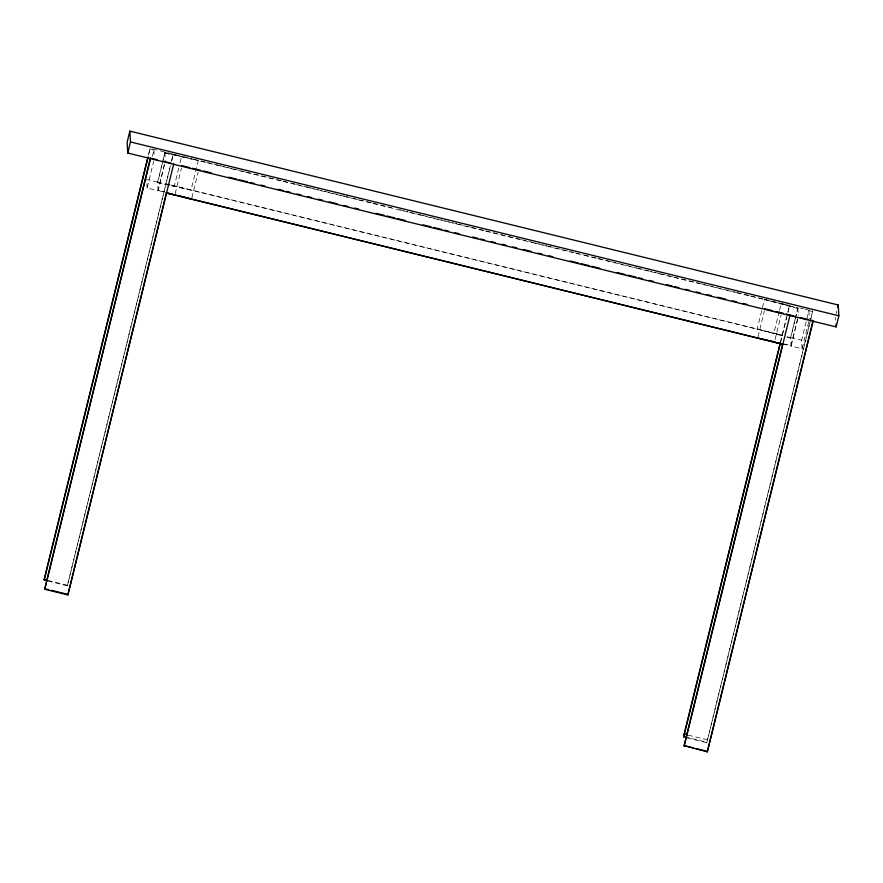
<?xml version="1.0" encoding="UTF-8"?>
<svg xmlns="http://www.w3.org/2000/svg" width="883" height="883" viewBox="0 0 883 883"><rect width="100%" height="100%" fill="white"/><g stroke="black" fill="none" stroke-linecap="round" stroke-linejoin="round"><path stroke-width="0.66" stroke-dasharray="4.42 3.31" d="M148.41 155.088L150.055 148.388L148.443 155.651M152.317 156.313L153.896 149.889L150.088 148.962M164.426 164.812L158.134 190.717L147.13 188.013L153.763 161.037M158.134 190.717L157.638 182.141L164.889 152.593L180.397 156.192M164.404 164.404L158.101 190.099L164.525 191.832M48.046 581.058L67.351 585.793L170.375 165.728M171.567 160.772L173.211 154.083L170.64 153.443M67.351 585.793L170.397 166.004M171.666 161.07L173.234 154.437M178.752 168.046L174.326 186.037L168.377 184.713M180.011 162.913L181.589 156.49L198.289 160.596L191.037 190.132L157.671 182.748L164.9 152.792L181.589 156.49M175.165 193.73L181.479 168.035M191.865 197.836L198.178 172.141M758.022 336.798L764.336 311.103M779.259 311.368L773.894 333.2L782.261 335.452M779.579 310.076L781.157 303.653L797.879 308.167L790.649 338.123L784.214 336.39M775.042 339.613L781.047 315.209M780.285 342.825L786.654 316.997M787.934 312.129L789.49 305.341M780.616 342.151L787.625 313.62M787.945 312.339L789.512 305.706M808.729 321.798L802.106 348.774L791.113 346.081L790.616 337.505L795.031 319.525M795.351 318.233L797.868 307.957L789.523 305.915M797.702 318.487L791.08 345.463L784.402 343.984M791.113 346.081L797.724 318.895M802.106 348.774L801.609 340.209L808.872 310.661L812.68 311.6L706.786 742.746L687.482 738.011M706.786 742.746L812.647 311.037L804.932 309.138M836.102 313.62L836.709 311.158M164.933 153.201L198.289 160.596M157.649 182.339L165.993 184.194M782.757 344.028L791.102 345.871M152.627 149.028L169.348 153.134M799.777 307.869L803.64 308.818M174.558 154.503L182.593 156.479M183.94 156.799L191.975 158.774M193.311 159.106L205.375 162.064M206.71 162.395L218.774 165.353M220.11 165.684L232.163 168.642M233.509 168.973L245.562 171.931M246.909 172.262L268.344 177.516M269.679 177.847L281.732 180.805M283.079 181.136L295.132 184.094M296.478 184.426L308.531 187.384M309.867 187.715L331.302 192.98M332.648 193.3L344.701 196.258M346.048 196.589L358.101 199.547M359.436 199.878L371.5 202.836M372.836 203.167L391.588 207.77M399.635 209.746L407.67 211.721M409.006 212.052L421.07 215.011M422.405 215.331L457.239 223.885M458.575 224.216L470.639 227.174M471.975 227.505L484.039 230.463M485.374 230.794L520.208 239.337M521.544 239.668L533.608 242.626M534.943 242.957L546.996 245.916M548.343 246.247L573.795 252.494M575.131 252.825L583.177 254.801M584.513 255.121L596.577 258.09M597.912 258.41L609.965 261.379M611.312 261.699L636.764 267.946M638.1 268.277L646.146 270.253M647.482 270.584L659.535 273.542M660.881 273.873L672.934 276.832M674.281 277.163L699.733 283.41M701.069 283.73L722.504 288.995M723.85 289.326L735.903 292.284M737.239 292.615L749.303 295.573M750.638 295.904L762.702 298.862M764.038 299.194L785.473 304.447M786.808 304.778L789.49 305.441M200.971 161.247L735.009 292.328M736.345 292.659L788.309 305.419M169.977 184.702L165.982 183.984M171.324 185.033L782.25 335.253L168.366 184.569M157.638 182.141L146.644 179.437L147.13 188.013M790.616 337.505L801.609 340.209M688.177 735.142L707.482 739.888M48.013 580.484L67.318 585.23M684.877 736.808L706.753 742.184M797.912 308.575L764.446 299.558L757.195 329.105L782.934 336.037M787.04 336.743L790.627 337.714M158.123 190.507L166.479 192.759M835.572 317.439L835.737 320.143M812.647 311.037L812.68 311.6M808.872 310.661L809.369 319.227M797.868 307.957L798.331 315.915M164.889 152.593L165.353 160.551M153.896 149.889L154.315 157.24"/><path stroke-width="1.32" d="M129.867 131.114L127.141 142.218L127.759 153.035L836.124 326.909L838.85 315.805L838.221 304.988L129.867 131.114L130.485 141.942L127.759 153.035M46.755 580.738L44.15 579.535L147.748 157.77M44.183 580.109L148.112 156.986M173.763 163.686L67.87 594.932L44.713 589.248L150.574 157.527M44.713 589.248L150.607 158.101M67.87 594.932L166.479 192.759M780.285 342.825L683.585 736.488L686.19 737.691M683.619 737.062L780.285 343.487M810.638 320.099L813.21 320.739L707.305 751.886L684.115 745.627L782.757 344.028M684.148 746.201L790.042 314.955L786.025 313.973M707.305 751.886L812.846 321.511M837.625 307.461L838.221 304.988M757.713 338.079L773.729 341.622M774.413 342.185L781.565 343.763M130.485 141.942L838.85 315.805M181.81 165.662L189.845 167.638M192.527 168.289L200.562 170.264M203.245 170.927L211.28 172.891M228.697 177.174L236.732 179.15M239.414 179.801L247.45 181.777M250.132 182.428L254.149 183.421M260.849 185.066L264.867 186.048M278.266 189.337L283.631 190.651M286.302 191.313L290.319 192.295M297.019 193.94L301.037 194.933M307.737 196.578L311.754 197.56M318.454 199.205L322.483 200.187M329.171 201.832L337.218 203.807M343.917 205.452L347.935 206.434M354.635 208.079L358.653 209.072M376.07 213.344L384.105 215.32M386.787 215.971L394.822 217.946M397.505 218.609L405.54 220.573M422.957 224.856L430.992 226.832M433.674 227.483L441.71 229.459M444.392 230.11L448.409 231.103M455.109 232.748L459.127 233.73M472.526 237.019L477.891 238.333M480.562 238.995L484.579 239.977M491.279 241.622L495.297 242.615M501.997 244.26L506.025 245.242M512.714 246.887L516.743 247.869M523.431 249.514L531.478 251.489M538.177 253.134L542.195 254.116M548.895 255.761L552.913 256.754M570.33 261.026L578.365 263.002M581.047 263.653L589.082 265.628M591.765 266.291L599.8 268.266M617.217 272.538L625.252 274.514M627.934 275.165L635.97 277.141M638.652 277.803L642.669 278.785M649.369 280.43L653.387 281.412M666.786 284.701L672.151 286.015M674.822 286.677L678.839 287.659M685.539 289.304L689.557 290.297M696.257 291.942L700.285 292.924M706.974 294.569L711.003 295.551M717.691 297.196L725.738 299.171M732.437 300.816L736.455 301.798M743.155 303.443L747.173 304.436M764.59 308.708L772.625 310.684M775.307 311.335L783.342 313.31M151.898 158.41L157.042 159.68M163.476 161.258L171.203 163.145M790.042 315.054L793.905 315.993M800.34 317.582L808.066 319.469M686.897 734.833L684.292 733.63M44.15 579.535L46.722 580.175M44.68 588.674L48.543 589.623M51.115 590.263L67.836 594.369M684.115 745.627L693.122 747.846M695.694 748.475L707.272 751.312M178.686 195.651L191.556 199.117M167.682 193.079L174.845 195.022M835.969 324.204L836.124 326.909M782.768 344.238L166.501 192.969L782.768 344.238"/></g></svg>
